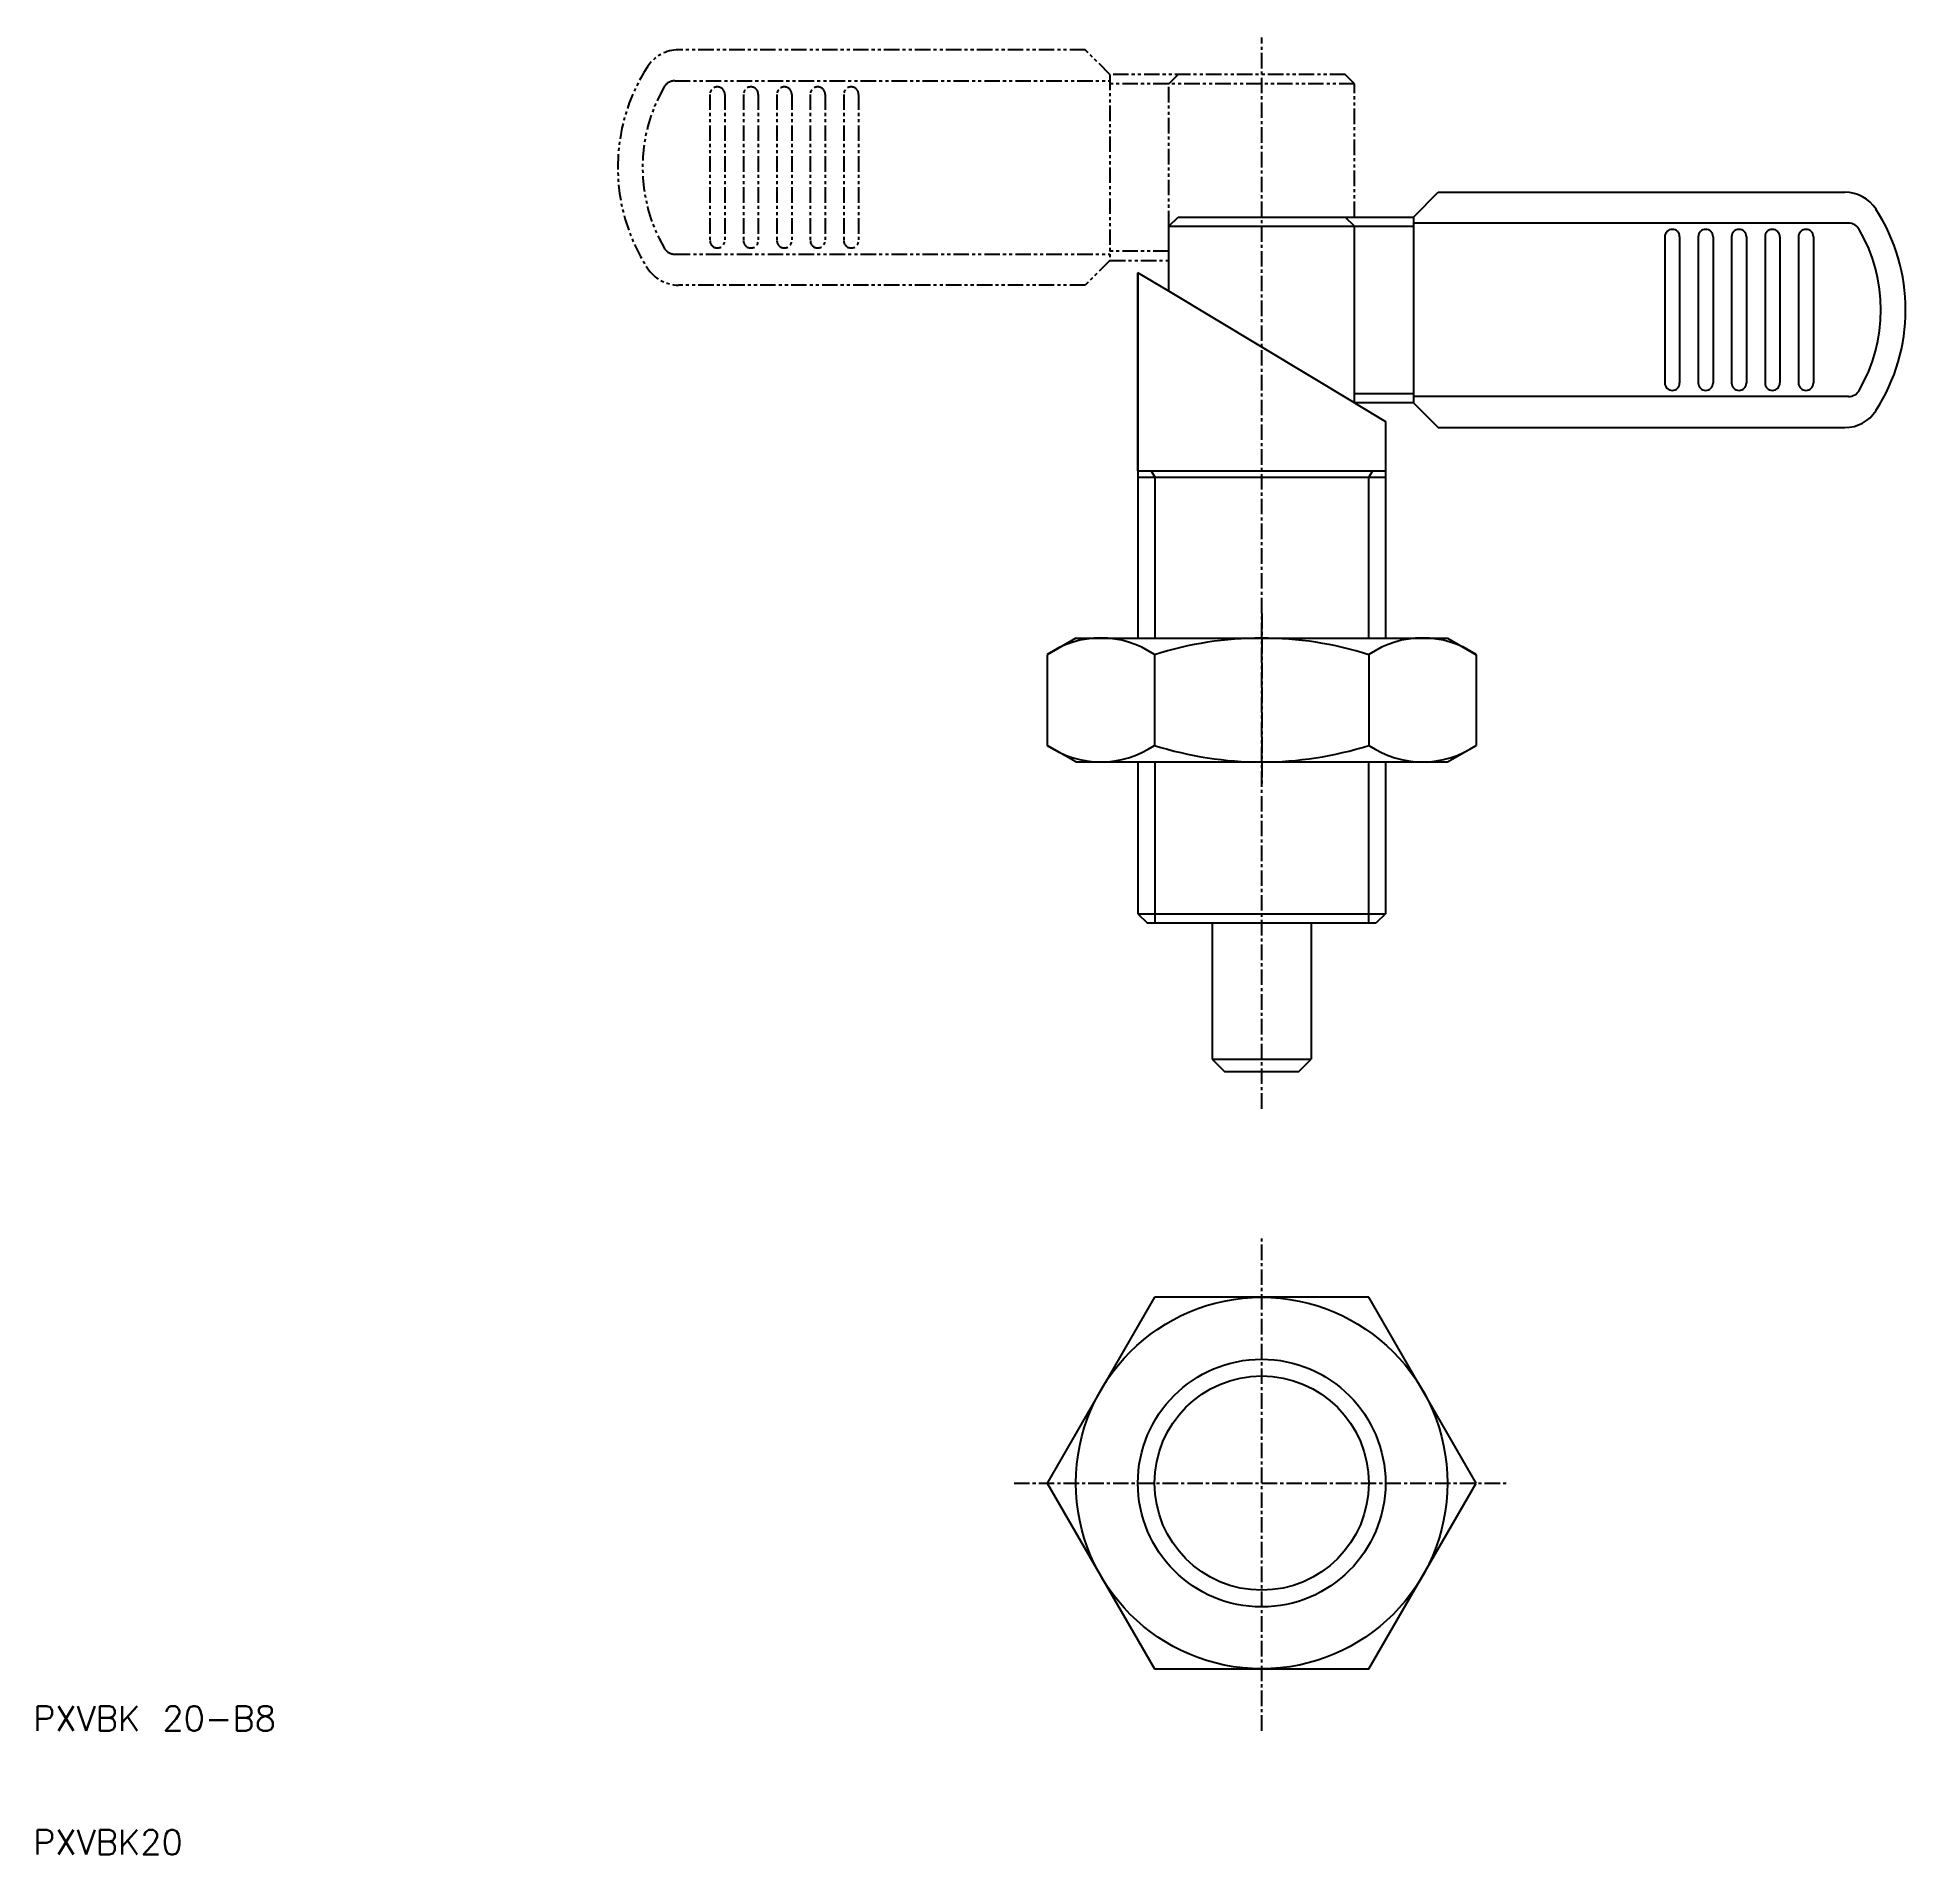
# Model space of a CAD drawing. Extents: x 10 to 161, y 10 to 157.
import ezdxf

# ---------------------------------------------------------------- set-up
doc = ezdxf.new("R2010")
doc.units = 0
doc.linetypes.add('CENTER', pattern=[2, 1.25, -0.25, 0.25, -0.25])
doc.linetypes.add('PHANTOM', pattern=[2.5, 1.25, -0.25, 0.25, -0.25, 0.25, -0.25])
doc.layers.get('0').update_dxf_attribs({"linetype": 'CONTINUOUS'})
doc.layers.add('CENTER', color=1, linetype='CENTER')
doc.styles.get("Standard").update_dxf_attribs({"font": 'txt.shx', "bigfont": 'bigfont.shx'})

msp = doc.modelspace()

# ---------------------------------------------------------------- linework, layer by layer
at = {"color": 3, "linetype": 'PHANTOM'}
for p, q in [((94.96, 155.72), (62.13, 155.72)), ((96.96, 153.72), (94.96, 155.72)), ((61.82, 153.22), (96.96, 153.22)), ((96.96, 153.72), (96.96, 138.72)), ((115.96, 153.72), (96.96, 153.72)), ((116.71, 152.97), (96.96, 152.97)), ((101.71, 152.97), (102.46, 153.72)), ((101.71, 141.47), (101.71, 152.97)), ((116.71, 152.97), (115.96, 153.72)), ((116.71, 142.22), (116.71, 152.97)), ((64.66, 152.12), (64.66, 140.32)), ((65.86, 152.12), (65.86, 140.32)), ((67.36, 152.12), (67.36, 140.32)), ((68.56, 152.12), (68.56, 140.32)), ((70.06, 152.12), (70.06, 140.32)), ((71.26, 152.12), (71.26, 140.32)), ((72.76, 152.12), (72.76, 140.32)), ((73.96, 152.12), (73.96, 140.32)), ((75.46, 152.12), (75.46, 140.32)), ((76.66, 152.12), (76.66, 140.32)), ((61.82, 139.22), (96.96, 139.22)), ((101.71, 139.47), (96.96, 139.47)), ((96.96, 138.72), (94.96, 136.72)), ((96.96, 138.72), (101.71, 138.72)), ((94.96, 136.72), (62.13, 136.72))]:
    msp.add_line(p, q, dxfattribs=at)
at = {"color": 7, "linetype": 'CONTINUOUS'}
for p, q in [((121.46, 142.22), (123.46, 144.22)), ((123.46, 144.22), (156.3, 144.22)), ((101.71, 141.47), (102.46, 142.22)), ((102.46, 142.22), (121.46, 142.22)), ((116.71, 141.47), (115.96, 142.22)), ((121.46, 142.22), (121.46, 127.22)), ((101.71, 141.47), (121.46, 141.47)), ((101.71, 136.22), (101.71, 141.47)), ((116.71, 127.22), (116.71, 141.47)), ((156.6, 141.72), (121.46, 141.72)), ((141.76, 140.62), (141.76, 128.82)), ((142.96, 140.62), (142.96, 128.82)), ((144.46, 140.62), (144.46, 128.82)), ((145.66, 140.62), (145.66, 128.82)), ((147.16, 140.62), (147.16, 128.82)), ((148.36, 140.62), (148.36, 128.82)), ((149.86, 140.62), (149.86, 128.82)), ((151.06, 140.62), (151.06, 128.82)), ((152.56, 140.62), (152.56, 128.82)), ((153.76, 140.62), (153.76, 128.82)), ((99.21, 137.72), (99.21, 108.22)), ((99.21, 121.72), (99.21, 137.72)), ((101.71, 136.22), (99.21, 137.72)), ((99.21, 132.72), (99.21, 137.22)), ((99.21, 136.22), (99.21, 136.97)), ((116.71, 127.22), (101.71, 136.22)), ((116.71, 127.97), (121.46, 127.97)), ((121.46, 127.22), (116.71, 127.22)), ((116.71, 127.22), (119.21, 125.72)), ((156.6, 127.72), (121.46, 127.72)), ((121.46, 127.22), (123.46, 125.22)), ((119.21, 125.72), (119.21, 108.22)), ((123.46, 125.22), (156.3, 125.22)), ((99.21, 121.72), (119.21, 121.72)), ((99.21, 121.22), (119.21, 121.22)), ((94.21, 108.22), (91.89, 106.88)), ((94.21, 108.22), (124.21, 108.22)), ((124.21, 108.22), (126.53, 106.88)), ((91.89, 106.88), (91.89, 99.56)), ((100.55, 106.88), (100.55, 99.56)), ((117.87, 106.88), (117.87, 99.56)), ((126.53, 106.88), (126.53, 99.56)), ((94.21, 98.22), (91.89, 99.56)), ((94.21, 98.22), (124.21, 98.22)), ((94.21, 98.22), (124.21, 98.22)), ((99.21, 98.22), (99.21, 85.97)), ((119.21, 98.22), (119.21, 85.97)), ((124.21, 98.22), (126.53, 99.56)), ((99.21, 85.97), (119.21, 85.97)), ((99.21, 85.97), (99.96, 85.22)), ((99.96, 85.22), (118.46, 85.22)), ((105.21, 85.22), (105.21, 74.22)), ((113.21, 85.22), (113.21, 74.22)), ((119.21, 85.97), (118.46, 85.22)), ((105.21, 74.22), (113.21, 74.22)), ((105.21, 74.22), (106.21, 73.22)), ((112.21, 73.22), (113.21, 74.22)), ((106.21, 73.22), (112.21, 73.22)), ((100.55, 55), (91.89, 40)), ((117.87, 55), (100.55, 55)), ((126.53, 40), (117.87, 55)), ((98.39, 51.25), (98.39, 51.25)), ((96.22, 47.5), (96.22, 47.5)), ((91.89, 40), (100.55, 25)), ((117.87, 25), (126.53, 40)), ((100.55, 25), (117.87, 25))]:
    msp.add_line(p, q, dxfattribs=at)
at = {"color": 3, "linetype": 'CONTINUOUS'}
for p, q in [((100.28, 121.72), (100.57, 121.22)), ((100.57, 121.22), (100.57, 108.22)), ((118.15, 121.72), (117.86, 121.22)), ((117.86, 108.22), (117.86, 121.22)), ((100.57, 98.22), (100.57, 85.22)), ((117.86, 85.22), (117.86, 98.22))]:
    msp.add_line(p, q, dxfattribs=at)
at = {"color": 7, "linetype": 'CONTINUOUS'}
for radius in [15, 8.65]:
    msp.add_circle((109.21, 40), radius, dxfattribs=at)
at = {"color": 3, "linetype": 'CONTINUOUS'}
msp.add_circle((109.21, 40), 10, dxfattribs=at)
at = {"color": 3, "linetype": 'PHANTOM'}
for centre, radius, start, end in [((62.13, 152.72), 3, 90, 147.2028), ((72.21, 146.22), 15, 147.2028, 212.7972), ((72.21, 146.22), 13, 150, 210), ((61.82, 152.22), 1, 90, 150), ((65.26, 152.12), 0.6, 0, 180), ((67.96, 152.12), 0.6, 0, 180), ((70.66, 152.12), 0.6, 0, 180), ((73.36, 152.12), 0.6, 0, 180), ((76.06, 152.12), 0.6, 0, 180), ((65.26, 140.32), 0.6, 180, 0), ((67.96, 140.32), 0.6, 180, 0), ((70.66, 140.32), 0.6, 180, 0), ((73.36, 140.32), 0.6, 180, 0), ((76.06, 140.32), 0.6, 180, 0), ((61.82, 140.22), 1, 210, 270), ((62.13, 139.72), 3, 212.7972, 270)]:
    msp.add_arc(centre, radius, start, end, dxfattribs=at)
at = {"color": 7, "linetype": 'CONTINUOUS'}
for centre, radius, start, end in [((156.3, 141.22), 3, 32.7972, 90), ((146.21, 134.72), 15, 327.2028, 32.7972), ((142.36, 140.62), 0.6, 0, 180), ((145.06, 140.62), 0.6, 0, 180), ((147.76, 140.62), 0.6, 0, 180), ((150.46, 140.62), 0.6, 0, 180), ((153.16, 140.62), 0.6, 0, 180), ((156.6, 140.72), 1, 30, 90), ((146.21, 134.72), 13, 330, 30), ((142.36, 128.82), 0.6, 180, 0), ((145.06, 128.82), 0.6, 180, 0), ((147.76, 128.82), 0.6, 180, 0), ((150.46, 128.82), 0.6, 180, 0), ((153.16, 128.82), 0.6, 180, 0), ((156.6, 128.72), 1, 270, 330), ((156.3, 128.22), 3, 270, 327.2028), ((96.22, 100.56), 7.67, 55.6157, 124.3843), ((109.21, 79.56), 28.66, 72.412, 107.588), ((122.2, 100.56), 7.67, 55.6157, 124.3843), ((96.22, 105.89), 7.67, 235.6157, 304.3843), ((109.21, 126.88), 28.66, 252.412, 287.588), ((122.2, 105.89), 7.67, 235.6157, 304.3843)]:
    msp.add_arc(centre, radius, start, end, dxfattribs=at)
at = {"layer": 'CENTER', "color": 1, "linetype": 'CENTER'}
for p, q in [((109.21, 70.22), (109.21, 156.72)), ((109.21, 110.22), (109.21, 96.22)), ((109.21, 20), (109.21, 60)), ((89.21, 40), (129.21, 40))]:
    msp.add_line(p, q, dxfattribs=at)

# ---------------------------------------------------------------- texts
for s, p in [('PXVBK 20-B8', (10, 20)), ('PXVBK20', (10, 10))]:
    msp.add_text(s, height=2).set_placement(p)

doc.saveas('drawing.dxf')
